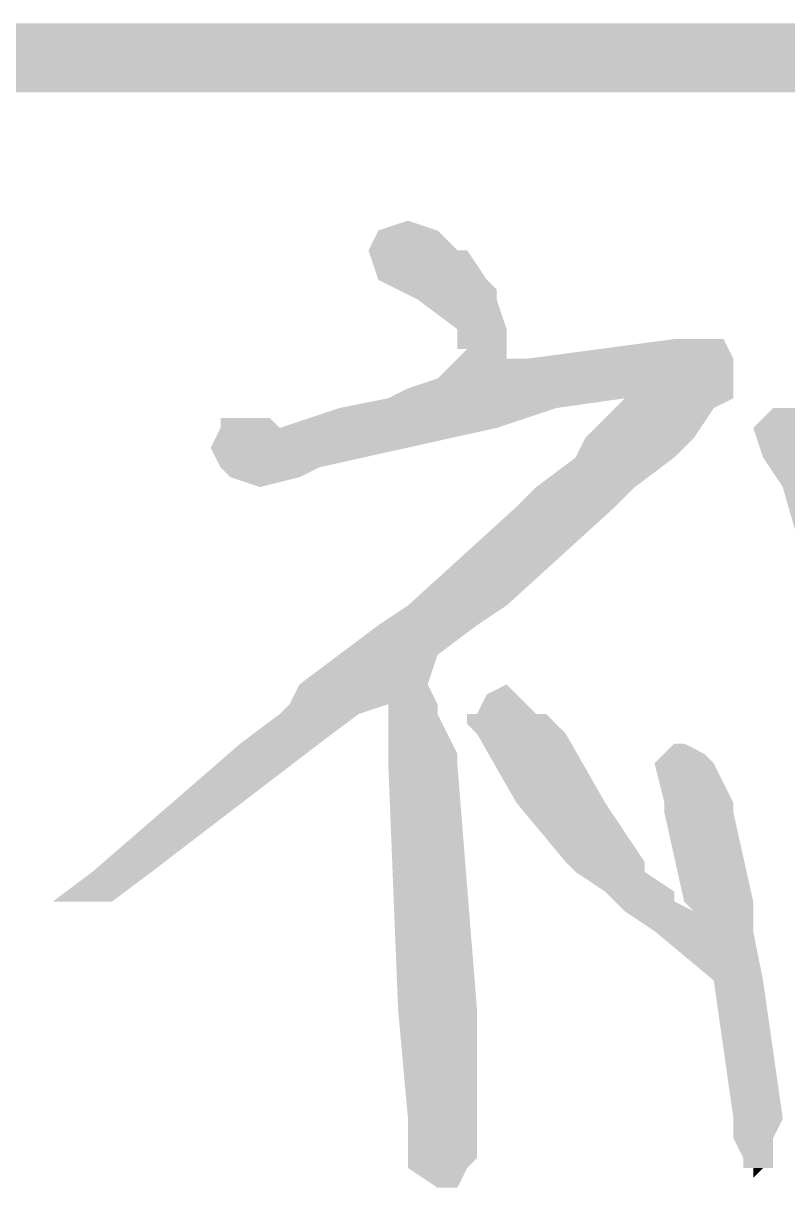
# Model space of a CAD drawing. Header units: inches. Extents: x 20 to 409, y 5 to 283.
# Drawn here: x 307.645 to 310.926, y 10.77 to 15.766 of the extents above; entities that cross this region are included whole.
import ezdxf

# ---------------------------------------------------------------- set-up
doc = ezdxf.new("R2010")
doc.units = ezdxf.units.IN
doc.header["$MEASUREMENT"] = 0
doc.layers.add('C00-00-00', color=7, linetype='Continuous')

msp = doc.modelspace()

# ---------------------------------------------------------------- hatches: boundary and pattern name
at = {"layer": 'C00-00-00'}
h = msp.add_hatch(color=0, dxfattribs=at)
h.dxf.hatch_style = 2
h.paths.add_polyline_path([(28.3301, 15.7656), (28.3301, 15.4693), (408.3141, 15.7656)])
h = msp.add_hatch(color=0, dxfattribs=at)
h.dxf.hatch_style = 2
h.paths.add_polyline_path([(28.3301, 15.4693), (408.3141, 15.7656), (408.3141, 15.4693)])
h = msp.add_hatch(color=0, dxfattribs=at)
h.dxf.hatch_style = 2
h.paths.add_polyline_path([(309.2964, 14.9189), (309.1694, 14.8766), (309.4234, 14.8766)])
h = msp.add_hatch(color=0, dxfattribs=at)
h.dxf.hatch_style = 2
h.paths.add_polyline_path([(309.1694, 14.8766), (309.1271, 14.7919), (309.5081, 14.7919)])
h = msp.add_hatch(color=0, dxfattribs=at)
h.dxf.hatch_style = 2
h.paths.add_polyline_path([(309.1694, 14.8766), (309.4234, 14.8766), (309.5081, 14.7919)])
h = msp.add_hatch(color=0, dxfattribs=at)
h.dxf.hatch_style = 2
h.paths.add_polyline_path([(309.1271, 14.7919), (309.1694, 14.6649), (309.6351, 14.6649)])
h = msp.add_hatch(color=0, dxfattribs=at)
h.dxf.hatch_style = 2
h.paths.add_polyline_path([(309.1271, 14.7919), (309.5504, 14.7919), (309.6351, 14.6649)])
h = msp.add_hatch(color=0, dxfattribs=at)
h.dxf.hatch_style = 2
h.paths.add_polyline_path([(309.1694, 14.6649), (309.2541, 14.6226), (309.6774, 14.6226)])
h = msp.add_hatch(color=0, dxfattribs=at)
h.dxf.hatch_style = 2
h.paths.add_polyline_path([(309.1694, 14.6649), (309.6351, 14.6649), (309.6774, 14.6226)])
h = msp.add_hatch(color=0, dxfattribs=at)
h.dxf.hatch_style = 2
h.paths.add_polyline_path([(309.2541, 14.6226), (309.3388, 14.5803), (309.6774, 14.5803)])
h = msp.add_hatch(color=0, dxfattribs=at)
h.dxf.hatch_style = 2
h.paths.add_polyline_path([(309.2541, 14.6226), (309.6774, 14.6226), (309.6774, 14.5803)])
h = msp.add_hatch(color=0, dxfattribs=at)
h.dxf.hatch_style = 2
h.paths.add_polyline_path([(309.3388, 14.5803), (309.5081, 14.4533), (309.7198, 14.4533)])
h = msp.add_hatch(color=0, dxfattribs=at)
h.dxf.hatch_style = 2
h.paths.add_polyline_path([(309.3388, 14.5803), (309.6774, 14.5803), (309.7198, 14.4533)])
h = msp.add_hatch(color=0, dxfattribs=at)
h.dxf.hatch_style = 2
h.paths.add_polyline_path([(309.5081, 14.4533), (309.5081, 14.3686), (309.7198, 14.3686)])
h = msp.add_hatch(color=0, dxfattribs=at)
h.dxf.hatch_style = 2
h.paths.add_polyline_path([(309.5081, 14.4533), (309.7198, 14.4533), (309.7198, 14.3686)])
h = msp.add_hatch(color=0, dxfattribs=at)
h.dxf.hatch_style = 2
h.paths.add_polyline_path([(310.4394, 14.4109), (309.8044, 14.3263), (310.6934, 14.3263)])
h = msp.add_hatch(color=0, dxfattribs=at)
h.dxf.hatch_style = 2
h.paths.add_polyline_path([(310.4394, 14.4109), (310.6511, 14.4109), (310.6934, 14.3263)])
h = msp.add_hatch(color=0, dxfattribs=at)
h.dxf.hatch_style = 2
h.paths.add_polyline_path([(309.5504, 14.3686), (309.5081, 14.3263), (309.7198, 14.3263)])
h = msp.add_hatch(color=0, dxfattribs=at)
h.dxf.hatch_style = 2
h.paths.add_polyline_path([(309.5504, 14.3686), (309.7198, 14.3686), (309.7198, 14.3263)])
h = msp.add_hatch(color=0, dxfattribs=at)
h.dxf.hatch_style = 2
h.paths.add_polyline_path([(309.5081, 14.3263), (309.4234, 14.2416), (310.6934, 14.2416)])
h = msp.add_hatch(color=0, dxfattribs=at)
h.dxf.hatch_style = 2
h.paths.add_polyline_path([(309.5081, 14.3263), (310.6934, 14.3263), (310.6934, 14.2416)])
h = msp.add_hatch(color=0, dxfattribs=at)
h.dxf.hatch_style = 2
h.paths.add_polyline_path([(309.4234, 14.2416), (309.2964, 14.1993), (310.6934, 14.1993)])
h = msp.add_hatch(color=0, dxfattribs=at)
h.dxf.hatch_style = 2
h.paths.add_polyline_path([(309.4234, 14.2416), (310.6934, 14.2416), (310.6934, 14.1993)])
h = msp.add_hatch(color=0, dxfattribs=at)
h.dxf.hatch_style = 2
h.paths.add_polyline_path([(309.2964, 14.1993), (309.2118, 14.1569), (310.6934, 14.1569)])
h = msp.add_hatch(color=0, dxfattribs=at)
h.dxf.hatch_style = 2
h.paths.add_polyline_path([(309.2964, 14.1993), (310.6934, 14.1993), (310.6934, 14.1569)])
h = msp.add_hatch(color=0, dxfattribs=at)
h.dxf.hatch_style = 2
h.paths.add_polyline_path([(309.2118, 14.1569), (309.0001, 14.1146), (309.9314, 14.1146)])
h = msp.add_hatch(color=0, dxfattribs=at)
h.dxf.hatch_style = 2
h.paths.add_polyline_path([(309.2118, 14.1569), (310.2278, 14.1569), (309.9314, 14.1146)])
h = msp.add_hatch(color=0, dxfattribs=at)
h.dxf.hatch_style = 2
h.paths.add_polyline_path([(310.2278, 14.1569), (310.1854, 14.1146), (310.6088, 14.1146)])
h = msp.add_hatch(color=0, dxfattribs=at)
h.dxf.hatch_style = 2
h.paths.add_polyline_path([(310.2278, 14.1569), (310.6934, 14.1569), (310.6088, 14.1146)])
h = msp.add_hatch(color=0, dxfattribs=at)
h.dxf.hatch_style = 2
h.paths.add_polyline_path([(309.0001, 14.1146), (308.7461, 14.0299), (309.6774, 14.0299)])
h = msp.add_hatch(color=0, dxfattribs=at)
h.dxf.hatch_style = 2
h.paths.add_polyline_path([(309.0001, 14.1146), (309.9314, 14.1146), (309.6774, 14.0299)])
h = msp.add_hatch(color=0, dxfattribs=at)
h.dxf.hatch_style = 2
h.paths.add_polyline_path([(310.1854, 14.1146), (310.0584, 13.9876), (310.5241, 13.9876)])
h = msp.add_hatch(color=0, dxfattribs=at)
h.dxf.hatch_style = 2
h.paths.add_polyline_path([(310.1854, 14.1146), (310.6088, 14.1146), (310.5241, 13.9876)])
h = msp.add_hatch(color=0, dxfattribs=at)
h.dxf.hatch_style = 2
h.paths.add_polyline_path([(310.8628, 14.1146), (310.8204, 14.0723), (311.0321, 14.0723)])
h = msp.add_hatch(color=0, dxfattribs=at)
h.dxf.hatch_style = 2
h.paths.add_polyline_path([(310.8628, 14.1146), (310.9898, 14.1146), (311.0321, 14.0723)])
h = msp.add_hatch(color=0, dxfattribs=at)
h.dxf.hatch_style = 2
h.paths.add_polyline_path([(308.4921, 14.0723), (308.4921, 14.0299), (308.7461, 14.0299)])
h = msp.add_hatch(color=0, dxfattribs=at)
h.dxf.hatch_style = 2
h.paths.add_polyline_path([(308.4921, 14.0723), (308.7038, 14.0723), (308.7461, 14.0299)])
h = msp.add_hatch(color=0, dxfattribs=at)
h.dxf.hatch_style = 2
h.paths.add_polyline_path([(310.8204, 14.0723), (310.7781, 14.0299), (311.0744, 14.0299)])
h = msp.add_hatch(color=0, dxfattribs=at)
h.dxf.hatch_style = 2
h.paths.add_polyline_path([(310.8204, 14.0723), (311.0321, 14.0723), (311.0744, 14.0299)])
h = msp.add_hatch(color=0, dxfattribs=at)
h.dxf.hatch_style = 2
h.paths.add_polyline_path([(308.4921, 14.0299), (308.4498, 13.9453), (309.2964, 13.9453)])
h = msp.add_hatch(color=0, dxfattribs=at)
h.dxf.hatch_style = 2
h.paths.add_polyline_path([(308.4921, 14.0299), (309.6774, 14.0299), (309.2964, 13.9453)])
h = msp.add_hatch(color=0, dxfattribs=at)
h.dxf.hatch_style = 2
h.paths.add_polyline_path([(310.0584, 13.9876), (310.0161, 13.9029), (310.4394, 13.9029)])
h = msp.add_hatch(color=0, dxfattribs=at)
h.dxf.hatch_style = 2
h.paths.add_polyline_path([(310.0584, 13.9876), (310.5241, 13.9876), (310.4394, 13.9029)])
h = msp.add_hatch(color=0, dxfattribs=at)
h.dxf.hatch_style = 2
h.paths.add_polyline_path([(310.7781, 14.0299), (310.8204, 13.9029), (311.0744, 13.9029)])
h = msp.add_hatch(color=0, dxfattribs=at)
h.dxf.hatch_style = 2
h.paths.add_polyline_path([(310.7781, 14.0299), (311.0744, 14.0299), (311.0744, 13.9029)])
h = msp.add_hatch(color=0, dxfattribs=at)
h.dxf.hatch_style = 2
h.paths.add_polyline_path([(308.4498, 13.9453), (308.4921, 13.8606), (308.9154, 13.8606)])
h = msp.add_hatch(color=0, dxfattribs=at)
h.dxf.hatch_style = 2
h.paths.add_polyline_path([(308.4498, 13.9453), (309.2964, 13.9453), (308.9154, 13.8606)])
h = msp.add_hatch(color=0, dxfattribs=at)
h.dxf.hatch_style = 2
h.paths.add_polyline_path([(310.0161, 13.9029), (309.8468, 13.7759), (310.2701, 13.7759)])
h = msp.add_hatch(color=0, dxfattribs=at)
h.dxf.hatch_style = 2
h.paths.add_polyline_path([(310.0161, 13.9029), (310.4394, 13.9029), (310.2701, 13.7759)])
h = msp.add_hatch(color=0, dxfattribs=at)
h.dxf.hatch_style = 2
h.paths.add_polyline_path([(310.8204, 13.9029), (310.9051, 13.7759), (311.1168, 13.7759)])
h = msp.add_hatch(color=0, dxfattribs=at)
h.dxf.hatch_style = 2
h.paths.add_polyline_path([(310.8204, 13.9029), (311.0744, 13.9029), (311.1168, 13.7759)])
h = msp.add_hatch(color=0, dxfattribs=at)
h.dxf.hatch_style = 2
h.paths.add_polyline_path([(308.4921, 13.8606), (308.5344, 13.8183), (308.8308, 13.8183)])
h = msp.add_hatch(color=0, dxfattribs=at)
h.dxf.hatch_style = 2
h.paths.add_polyline_path([(308.4921, 13.8606), (308.9154, 13.8606), (308.8308, 13.8183)])
h = msp.add_hatch(color=0, dxfattribs=at)
h.dxf.hatch_style = 2
h.paths.add_polyline_path([(308.5344, 13.8183), (308.8308, 13.8183), (308.6614, 13.7759)])
h = msp.add_hatch(color=0, dxfattribs=at)
h.dxf.hatch_style = 2
h.paths.add_polyline_path([(309.8468, 13.7759), (309.7621, 13.6913), (310.1854, 13.6913)])
h = msp.add_hatch(color=0, dxfattribs=at)
h.dxf.hatch_style = 2
h.paths.add_polyline_path([(309.8468, 13.7759), (310.2701, 13.7759), (310.1854, 13.6913)])
h = msp.add_hatch(color=0, dxfattribs=at)
h.dxf.hatch_style = 2
h.paths.add_polyline_path([(310.9051, 13.7759), (310.9898, 13.4796), (311.2014, 13.4796)])
h = msp.add_hatch(color=0, dxfattribs=at)
h.dxf.hatch_style = 2
h.paths.add_polyline_path([(310.9051, 13.7759), (311.1168, 13.7759), (311.2014, 13.4796)])
h = msp.add_hatch(color=0, dxfattribs=at)
h.dxf.hatch_style = 2
h.paths.add_polyline_path([(309.7621, 13.6913), (309.2964, 13.2679), (309.7198, 13.2679)])
h = msp.add_hatch(color=0, dxfattribs=at)
h.dxf.hatch_style = 2
h.paths.add_polyline_path([(309.7621, 13.6913), (310.1854, 13.6913), (309.7198, 13.2679)])
h = msp.add_hatch(color=0, dxfattribs=at)
h.dxf.hatch_style = 2
h.paths.add_polyline_path([(309.2964, 13.2679), (309.1694, 13.1833), (309.5928, 13.1833)])
h = msp.add_hatch(color=0, dxfattribs=at)
h.dxf.hatch_style = 2
h.paths.add_polyline_path([(309.2964, 13.2679), (309.7198, 13.2679), (309.5928, 13.1833)])
h = msp.add_hatch(color=0, dxfattribs=at)
h.dxf.hatch_style = 2
h.paths.add_polyline_path([(309.1694, 13.1833), (309.0001, 13.0563), (309.4234, 13.0563)])
h = msp.add_hatch(color=0, dxfattribs=at)
h.dxf.hatch_style = 2
h.paths.add_polyline_path([(309.1694, 13.1833), (309.5928, 13.1833), (309.4234, 13.0563)])
h = msp.add_hatch(color=0, dxfattribs=at)
h.dxf.hatch_style = 2
h.paths.add_polyline_path([(309.0001, 13.0563), (308.8308, 12.9293), (309.3811, 12.9293)])
h = msp.add_hatch(color=0, dxfattribs=at)
h.dxf.hatch_style = 2
h.paths.add_polyline_path([(309.0001, 13.0563), (309.4234, 13.0563), (309.3811, 12.9293)])
h = msp.add_hatch(color=0, dxfattribs=at)
h.dxf.hatch_style = 2
h.paths.add_polyline_path([(308.8308, 12.9293), (308.7884, 12.8446), (309.4234, 12.8446)])
h = msp.add_hatch(color=0, dxfattribs=at)
h.dxf.hatch_style = 2
h.paths.add_polyline_path([(308.8308, 12.9293), (309.3811, 12.9293), (309.4234, 12.8446)])
h = msp.add_hatch(color=0, dxfattribs=at)
h.dxf.hatch_style = 2
h.paths.add_polyline_path([(309.7198, 12.9293), (309.6351, 12.8869), (309.7621, 12.8869)])
h = msp.add_hatch(color=0, dxfattribs=at)
h.dxf.hatch_style = 2
h.paths.add_polyline_path([(308.7884, 12.8446), (308.7461, 12.8023), (309.0848, 12.8023)])
h = msp.add_hatch(color=0, dxfattribs=at)
h.dxf.hatch_style = 2
h.paths.add_polyline_path([(308.7884, 12.8446), (309.2118, 12.8446), (309.0848, 12.8023)])
h = msp.add_hatch(color=0, dxfattribs=at)
h.dxf.hatch_style = 2
h.paths.add_polyline_path([(309.2118, 12.8446), (309.2118, 12.8023), (309.4234, 12.8023)])
h = msp.add_hatch(color=0, dxfattribs=at)
h.dxf.hatch_style = 2
h.paths.add_polyline_path([(309.2118, 12.8446), (309.4234, 12.8446), (309.4234, 12.8023)])
h = msp.add_hatch(color=0, dxfattribs=at)
h.dxf.hatch_style = 2
h.paths.add_polyline_path([(309.6351, 12.8869), (309.5928, 12.8023), (309.8468, 12.8023)])
h = msp.add_hatch(color=0, dxfattribs=at)
h.dxf.hatch_style = 2
h.paths.add_polyline_path([(309.6351, 12.8869), (309.7621, 12.8869), (309.8468, 12.8023)])
h = msp.add_hatch(color=0, dxfattribs=at)
h.dxf.hatch_style = 2
h.paths.add_polyline_path([(308.7461, 12.8023), (308.5768, 12.6753), (308.9154, 12.6753)])
h = msp.add_hatch(color=0, dxfattribs=at)
h.dxf.hatch_style = 2
h.paths.add_polyline_path([(308.7461, 12.8023), (309.0848, 12.8023), (308.9154, 12.6753)])
h = msp.add_hatch(color=0, dxfattribs=at)
h.dxf.hatch_style = 2
h.paths.add_polyline_path([(309.2118, 12.8023), (309.2118, 12.6329), (309.5081, 12.6329)])
h = msp.add_hatch(color=0, dxfattribs=at)
h.dxf.hatch_style = 2
h.paths.add_polyline_path([(309.2118, 12.8023), (309.4234, 12.8023), (309.5081, 12.6329)])
h = msp.add_hatch(color=0, dxfattribs=at)
h.dxf.hatch_style = 2
h.paths.add_polyline_path([(309.5504, 12.8023), (309.5504, 12.7599), (309.9314, 12.7599)])
h = msp.add_hatch(color=0, dxfattribs=at)
h.dxf.hatch_style = 2
h.paths.add_polyline_path([(309.5504, 12.8023), (309.8891, 12.8023), (309.9314, 12.7599)])
h = msp.add_hatch(color=0, dxfattribs=at)
h.dxf.hatch_style = 2
h.paths.add_polyline_path([(309.5504, 12.7599), (309.5928, 12.7176), (309.9738, 12.7176)])
h = msp.add_hatch(color=0, dxfattribs=at)
h.dxf.hatch_style = 2
h.paths.add_polyline_path([(309.5504, 12.7599), (309.9314, 12.7599), (309.9738, 12.7176)])
h = msp.add_hatch(color=0, dxfattribs=at)
h.dxf.hatch_style = 2
h.paths.add_polyline_path([(309.5928, 12.7176), (309.7621, 12.4213), (310.1431, 12.4213)])
h = msp.add_hatch(color=0, dxfattribs=at)
h.dxf.hatch_style = 2
h.paths.add_polyline_path([(309.5928, 12.7176), (309.9738, 12.7176), (310.1431, 12.4213)])
h = msp.add_hatch(color=0, dxfattribs=at)
h.dxf.hatch_style = 2
h.paths.add_polyline_path([(308.5768, 12.6753), (307.9418, 12.1249), (308.1958, 12.1249)])
h = msp.add_hatch(color=0, dxfattribs=at)
h.dxf.hatch_style = 2
h.paths.add_polyline_path([(308.5768, 12.6753), (308.9154, 12.6753), (308.1958, 12.1249)])
h = msp.add_hatch(color=0, dxfattribs=at)
h.dxf.hatch_style = 2
h.paths.add_polyline_path([(310.4394, 12.6753), (310.3971, 12.6329), (310.5664, 12.6329)])
h = msp.add_hatch(color=0, dxfattribs=at)
h.dxf.hatch_style = 2
h.paths.add_polyline_path([(310.4394, 12.6753), (310.4818, 12.6753), (310.5664, 12.6329)])
h = msp.add_hatch(color=0, dxfattribs=at)
h.dxf.hatch_style = 2
h.paths.add_polyline_path([(309.2118, 12.6329), (309.2118, 12.5906), (309.5081, 12.5906)])
h = msp.add_hatch(color=0, dxfattribs=at)
h.dxf.hatch_style = 2
h.paths.add_polyline_path([(309.2118, 12.6329), (309.5081, 12.6329), (309.5081, 12.5906)])
h = msp.add_hatch(color=0, dxfattribs=at)
h.dxf.hatch_style = 2
h.paths.add_polyline_path([(309.2118, 12.5906), (309.2541, 11.5323), (309.5928, 11.5323)])
h = msp.add_hatch(color=0, dxfattribs=at)
h.dxf.hatch_style = 2
h.paths.add_polyline_path([(309.2118, 12.5906), (309.5081, 12.5906), (309.5928, 11.5323)])
h = msp.add_hatch(color=0, dxfattribs=at)
h.dxf.hatch_style = 2
h.paths.add_polyline_path([(310.3971, 12.6329), (310.3548, 12.5906), (310.6088, 12.5906)])
h = msp.add_hatch(color=0, dxfattribs=at)
h.dxf.hatch_style = 2
h.paths.add_polyline_path([(310.3548, 12.5906), (310.3971, 12.4213), (310.6934, 12.4213)])
h = msp.add_hatch(color=0, dxfattribs=at)
h.dxf.hatch_style = 2
h.paths.add_polyline_path([(310.3548, 12.5906), (310.6088, 12.5906), (310.6934, 12.4213)])
h = msp.add_hatch(color=0, dxfattribs=at)
h.dxf.hatch_style = 2
h.paths.add_polyline_path([(310.3971, 12.6329), (310.5664, 12.6329), (310.6088, 12.5906)])
h = msp.add_hatch(color=0, dxfattribs=at)
h.dxf.hatch_style = 2
h.paths.add_polyline_path([(309.7621, 12.4213), (309.9738, 12.1673), (310.3124, 12.1673)])
h = msp.add_hatch(color=0, dxfattribs=at)
h.dxf.hatch_style = 2
h.paths.add_polyline_path([(309.7621, 12.4213), (310.1431, 12.4213), (310.3124, 12.1673)])
h = msp.add_hatch(color=0, dxfattribs=at)
h.dxf.hatch_style = 2
h.paths.add_polyline_path([(310.3971, 12.4213), (310.3971, 12.3789), (310.6934, 12.3789)])
h = msp.add_hatch(color=0, dxfattribs=at)
h.dxf.hatch_style = 2
h.paths.add_polyline_path([(310.3971, 12.4213), (310.6934, 12.4213), (310.6934, 12.3789)])
h = msp.add_hatch(color=0, dxfattribs=at)
h.dxf.hatch_style = 2
h.paths.add_polyline_path([(310.3971, 12.3789), (310.4818, 11.9979), (310.7781, 11.9979)])
h = msp.add_hatch(color=0, dxfattribs=at)
h.dxf.hatch_style = 2
h.paths.add_polyline_path([(310.3971, 12.3789), (310.6934, 12.3789), (310.7781, 11.9979)])
h = msp.add_hatch(color=0, dxfattribs=at)
h.dxf.hatch_style = 2
h.paths.add_polyline_path([(309.9738, 12.1673), (310.0161, 12.1249), (310.3124, 12.1249)])
h = msp.add_hatch(color=0, dxfattribs=at)
h.dxf.hatch_style = 2
h.paths.add_polyline_path([(309.9738, 12.1673), (310.3124, 12.1673), (310.3124, 12.1249)])
h = msp.add_hatch(color=0, dxfattribs=at)
h.dxf.hatch_style = 2
h.paths.add_polyline_path([(307.9418, 12.1249), (307.7724, 11.9979), (308.0264, 11.9979)])
h = msp.add_hatch(color=0, dxfattribs=at)
h.dxf.hatch_style = 2
h.paths.add_polyline_path([(307.9418, 12.1249), (308.1958, 12.1249), (308.0264, 11.9979)])
h = msp.add_hatch(color=0, dxfattribs=at)
h.dxf.hatch_style = 2
h.paths.add_polyline_path([(310.0161, 12.1249), (310.1431, 12.0403), (310.4394, 12.0403)])
h = msp.add_hatch(color=0, dxfattribs=at)
h.dxf.hatch_style = 2
h.paths.add_polyline_path([(310.0161, 12.1249), (310.3124, 12.1249), (310.4394, 12.0403)])
h = msp.add_hatch(color=0, dxfattribs=at)
h.dxf.hatch_style = 2
h.paths.add_polyline_path([(310.1431, 12.0403), (310.1854, 11.9979), (310.4394, 11.9979)])
h = msp.add_hatch(color=0, dxfattribs=at)
h.dxf.hatch_style = 2
h.paths.add_polyline_path([(310.1431, 12.0403), (310.4394, 12.0403), (310.4394, 11.9979)])
h = msp.add_hatch(color=0, dxfattribs=at)
h.dxf.hatch_style = 2
h.paths.add_polyline_path([(310.1854, 11.9979), (310.2278, 11.9556), (310.5241, 11.9556)])
h = msp.add_hatch(color=0, dxfattribs=at)
h.dxf.hatch_style = 2
h.paths.add_polyline_path([(310.1854, 11.9979), (310.4394, 11.9979), (310.5241, 11.9556)])
h = msp.add_hatch(color=0, dxfattribs=at)
h.dxf.hatch_style = 2
h.paths.add_polyline_path([(310.4818, 11.9979), (310.5241, 11.9556), (310.7781, 11.9556)])
h = msp.add_hatch(color=0, dxfattribs=at)
h.dxf.hatch_style = 2
h.paths.add_polyline_path([(310.4818, 11.9979), (310.7781, 11.9979), (310.7781, 11.9556)])
h = msp.add_hatch(color=0, dxfattribs=at)
h.dxf.hatch_style = 2
h.paths.add_polyline_path([(310.2278, 11.9556), (310.3548, 11.8709), (310.7781, 11.8709)])
h = msp.add_hatch(color=0, dxfattribs=at)
h.dxf.hatch_style = 2
h.paths.add_polyline_path([(310.2278, 11.9556), (310.7781, 11.9556), (310.7781, 11.8709)])
h = msp.add_hatch(color=0, dxfattribs=at)
h.dxf.hatch_style = 2
h.paths.add_polyline_path([(310.3548, 11.8709), (310.6088, 11.6593), (310.8204, 11.6593)])
h = msp.add_hatch(color=0, dxfattribs=at)
h.dxf.hatch_style = 2
h.paths.add_polyline_path([(310.3548, 11.8709), (310.7781, 11.8709), (310.8204, 11.6593)])
h = msp.add_hatch(color=0, dxfattribs=at)
h.dxf.hatch_style = 2
h.paths.add_polyline_path([(310.6088, 11.6593), (310.6934, 11.0666), (310.9051, 11.0666)])
h = msp.add_hatch(color=0, dxfattribs=at)
h.dxf.hatch_style = 2
h.paths.add_polyline_path([(310.6088, 11.6593), (310.8204, 11.6593), (310.9051, 11.0666)])
h = msp.add_hatch(color=0, dxfattribs=at)
h.dxf.hatch_style = 2
h.paths.add_polyline_path([(309.2541, 11.5323), (309.2964, 11.0666), (309.5928, 11.0666)])
h = msp.add_hatch(color=0, dxfattribs=at)
h.dxf.hatch_style = 2
h.paths.add_polyline_path([(309.2541, 11.5323), (309.5928, 11.5323), (309.5928, 11.0666)])
h = msp.add_hatch(color=0, dxfattribs=at)
h.dxf.hatch_style = 2
h.paths.add_polyline_path([(309.2964, 11.0666), (309.2964, 10.8973), (309.5928, 10.8973)])
h = msp.add_hatch(color=0, dxfattribs=at)
h.dxf.hatch_style = 2
h.paths.add_polyline_path([(309.2964, 11.0666), (309.5928, 11.0666), (309.5928, 10.8973)])
h = msp.add_hatch(color=0, dxfattribs=at)
h.dxf.hatch_style = 2
h.paths.add_polyline_path([(310.6934, 11.0666), (310.6934, 10.9819), (310.8628, 10.9819)])
h = msp.add_hatch(color=0, dxfattribs=at)
h.dxf.hatch_style = 2
h.paths.add_polyline_path([(310.6934, 11.0666), (310.9051, 11.0666), (310.8628, 10.9819)])
h = msp.add_hatch(color=0, dxfattribs=at)
h.dxf.hatch_style = 2
h.paths.add_polyline_path([(310.6934, 10.9819), (310.7358, 10.8973), (310.8628, 10.8973)])
h = msp.add_hatch(color=0, dxfattribs=at)
h.dxf.hatch_style = 2
h.paths.add_polyline_path([(310.6934, 10.9819), (310.8628, 10.9819), (310.8628, 10.8973)])
h = msp.add_hatch(color=0, dxfattribs=at)
h.dxf.hatch_style = 2
h.paths.add_polyline_path([(309.2964, 10.8973), (309.2964, 10.8549), (309.5504, 10.8549)])
h = msp.add_hatch(color=0, dxfattribs=at)
h.dxf.hatch_style = 2
h.paths.add_polyline_path([(309.2964, 10.8973), (309.5928, 10.8973), (309.5504, 10.8549)])
h = msp.add_hatch(color=0, dxfattribs=at)
h.dxf.hatch_style = 2
h.paths.add_polyline_path([(310.7358, 10.8973), (310.7358, 10.8549), (310.8628, 10.8549)])
h = msp.add_hatch(color=0, dxfattribs=at)
h.dxf.hatch_style = 2
h.paths.add_polyline_path([(310.7358, 10.8973), (310.8628, 10.8973), (310.8628, 10.8549)])
h = msp.add_hatch(color=0, dxfattribs=at)
h.dxf.hatch_style = 2
h.paths.add_polyline_path([(309.2964, 10.8549), (309.4234, 10.7703), (309.5081, 10.7703)])
h = msp.add_hatch(color=0, dxfattribs=at)
h.dxf.hatch_style = 2
h.paths.add_polyline_path([(309.2964, 10.8549), (309.5504, 10.8549), (309.5081, 10.7703)])
h = msp.add_hatch(color=0, dxfattribs=at)
h.dxf.hatch_style = 2
h.paths.add_polyline_path([(310.7781, 10.8549), (310.8204, 10.8549), (310.7781, 10.8126)])

doc.saveas('drawing.dxf')
